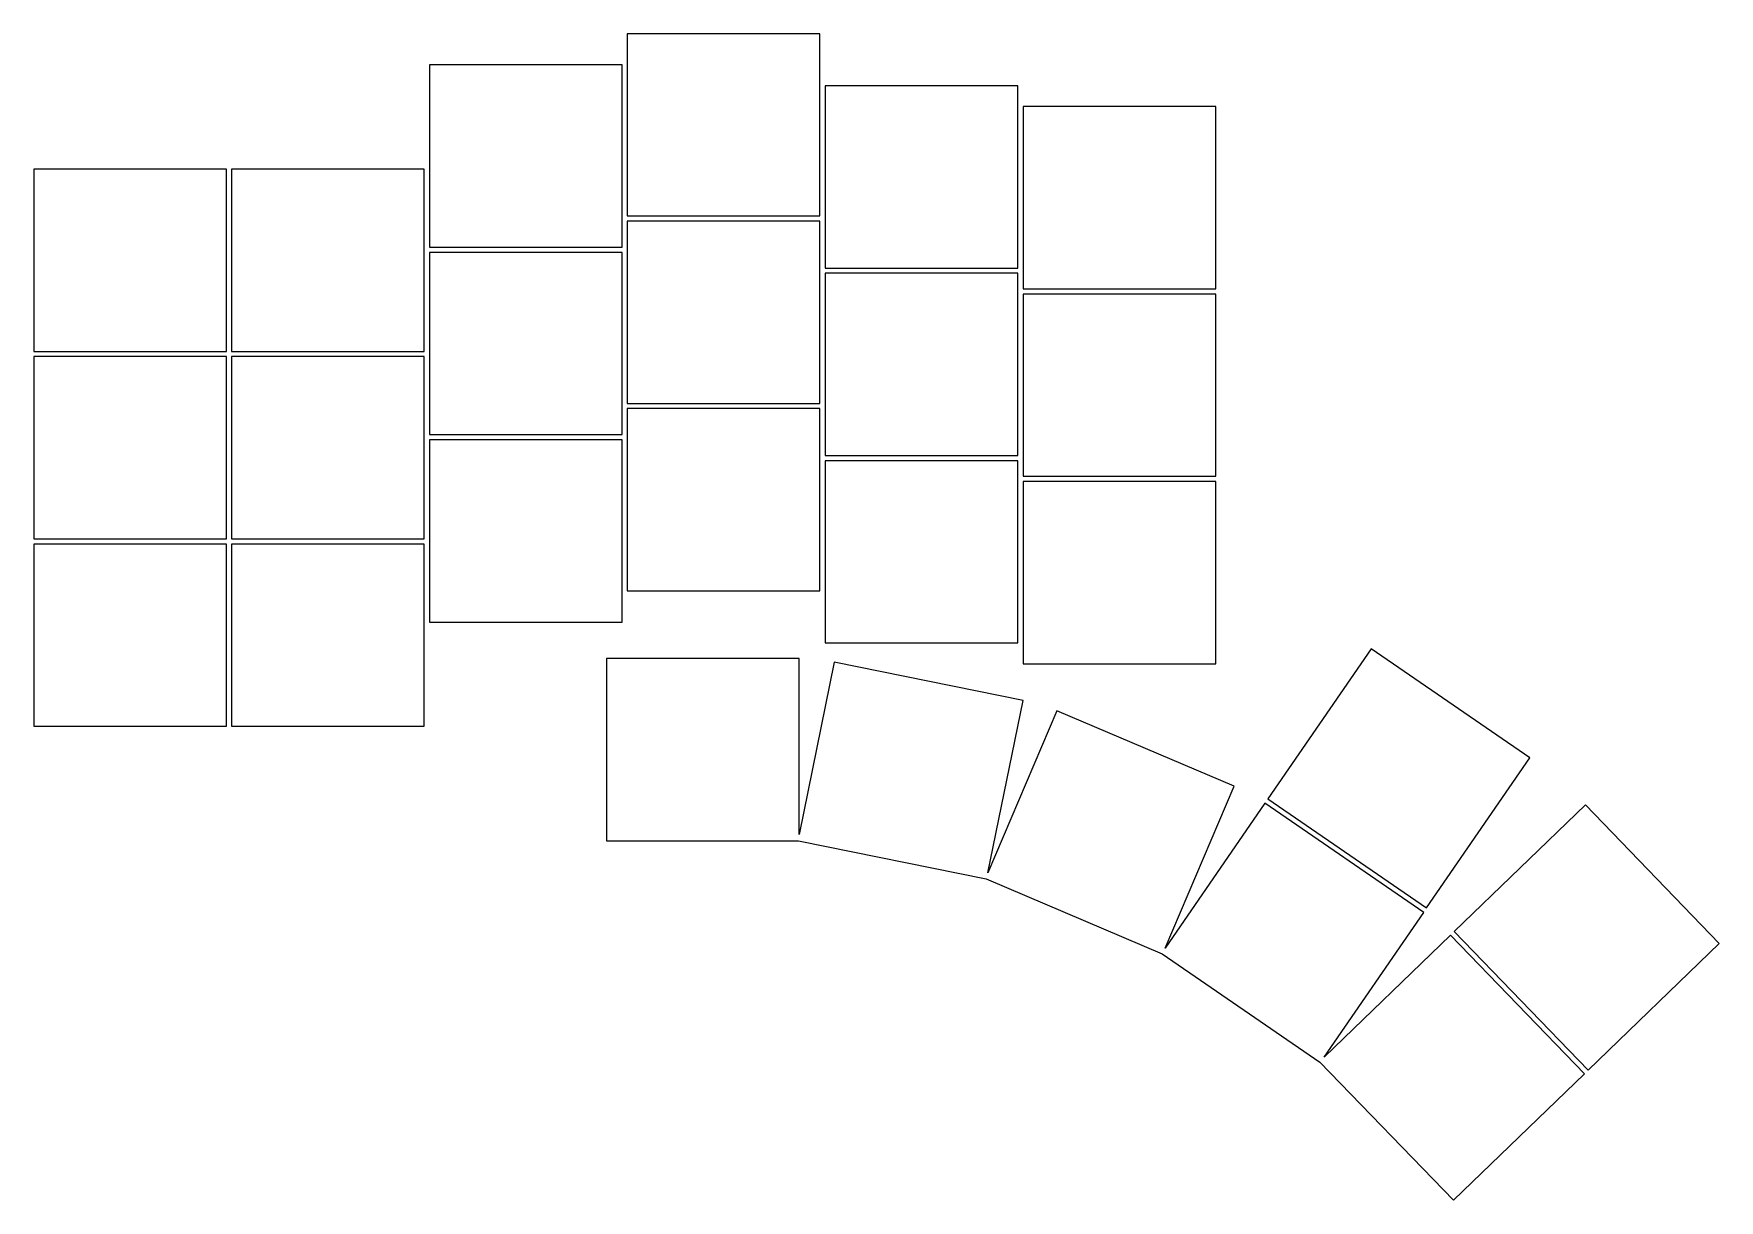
# Model space of a CAD drawing. Header units: millimetres. Extents: x 91 to 253, y -154 to -42.
import ezdxf

# ---------------------------------------------------------------- set-up
doc = ezdxf.new("R2010")
doc.units = ezdxf.units.MM

msp = doc.modelspace()

# ---------------------------------------------------------------- linework, layer by layer
for p, q in [((166.25, -42.25), (147.75, -42.25)), ((147.75, -42.25), (147.75, -59.75)), ((166.25, -59.75), (166.25, -42.25)), ((147.25, -45.25), (128.75, -45.25)), ((128.75, -45.25), (128.75, -62.75)), ((147.25, -62.75), (147.25, -45.25)), ((185.25, -47.25), (166.75, -47.25)), ((166.75, -47.25), (166.75, -64.75)), ((185.25, -64.75), (185.25, -47.25)), ((204.25, -49.25), (185.75, -49.25)), ((185.75, -49.25), (185.75, -66.75)), ((204.25, -66.75), (204.25, -49.25)), ((109.25, -55.25), (90.75, -55.25)), ((90.75, -55.25), (90.75, -72.75)), ((109.25, -72.75), (109.25, -55.25)), ((128.25, -55.25), (109.75, -55.25)), ((109.75, -55.25), (109.75, -72.75)), ((128.25, -72.75), (128.25, -55.25)), ((147.75, -59.75), (166.25, -59.75)), ((166.25, -60.25), (147.75, -60.25)), ((147.75, -60.25), (147.75, -77.75)), ((166.25, -77.75), (166.25, -60.25)), ((128.75, -62.75), (147.25, -62.75)), ((147.25, -63.25), (128.75, -63.25)), ((128.75, -63.25), (128.75, -80.75)), ((147.25, -80.75), (147.25, -63.25)), ((166.75, -64.75), (185.25, -64.75)), ((185.25, -65.25), (166.75, -65.25)), ((166.75, -65.25), (166.75, -82.75)), ((185.25, -82.75), (185.25, -65.25)), ((185.75, -66.75), (204.25, -66.75)), ((204.25, -67.25), (185.75, -67.25)), ((185.75, -67.25), (185.75, -84.75)), ((204.25, -84.75), (204.25, -67.25)), ((90.75, -72.75), (109.25, -72.75)), ((109.75, -72.75), (128.25, -72.75)), ((109.25, -73.25), (90.75, -73.25)), ((90.75, -73.25), (90.75, -90.75)), ((109.25, -90.75), (109.25, -73.25)), ((128.25, -73.25), (109.75, -73.25)), ((109.75, -73.25), (109.75, -90.75)), ((128.25, -90.75), (128.25, -73.25)), ((147.75, -77.75), (166.25, -77.75)), ((166.25, -78.25), (147.75, -78.25)), ((147.75, -78.25), (147.75, -95.75)), ((166.25, -95.75), (166.25, -78.25)), ((128.75, -80.75), (147.25, -80.75)), ((147.25, -81.25), (128.75, -81.25)), ((128.75, -81.25), (128.75, -98.75)), ((147.25, -98.75), (147.25, -81.25)), ((166.75, -82.75), (185.25, -82.75)), ((185.25, -83.25), (166.75, -83.25)), ((166.75, -83.25), (166.75, -100.75)), ((185.25, -100.75), (185.25, -83.25)), ((185.75, -84.75), (204.25, -84.75)), ((204.25, -85.25), (185.75, -85.25)), ((185.75, -85.25), (185.75, -102.75)), ((204.25, -102.75), (204.25, -85.25)), ((90.75, -90.75), (109.25, -90.75)), ((109.25, -91.25), (90.75, -91.25)), ((90.75, -91.25), (90.75, -108.75)), ((109.25, -108.75), (109.25, -91.25)), ((109.75, -90.75), (128.25, -90.75)), ((128.25, -91.25), (109.75, -91.25)), ((109.75, -91.25), (109.75, -108.75)), ((128.25, -108.75), (128.25, -91.25)), ((147.75, -95.75), (166.25, -95.75)), ((128.75, -98.75), (147.25, -98.75)), ((166.75, -100.75), (185.25, -100.75)), ((219.17, -101.3), (209.26, -115.72)), ((234.42, -111.78), (219.17, -101.3)), ((164.25, -102.25), (145.75, -102.25)), ((145.75, -102.25), (145.75, -119.75)), ((164.25, -119.14), (164.25, -102.25)), ((167.62, -102.59), (164.25, -119.14)), ((185.75, -106.28), (167.62, -102.59)), ((185.75, -102.75), (204.25, -102.75)), ((182.38, -122.83), (185.75, -106.28)), ((188.98, -107.28), (182.38, -122.83)), ((206.01, -114.51), (188.98, -107.28)), ((90.75, -108.75), (109.25, -108.75)), ((109.75, -108.75), (128.25, -108.75)), ((224.5, -126.2), (234.42, -111.78)), ((199.41, -130.06), (206.01, -114.51)), ((208.97, -116.14), (199.41, -130.06)), ((224.22, -126.62), (208.97, -116.14)), ((209.26, -115.72), (224.5, -126.2)), ((239.75, -116.3), (227.16, -128.45)), ((252.6, -129.61), (239.75, -116.3)), ((145.75, -119.75), (164.19, -119.75)), ((164.19, -119.75), (182.2, -123.41)), ((182.2, -123.41), (199.11, -130.59)), ((214.65, -140.53), (224.22, -126.62)), ((226.8, -128.8), (214.65, -140.53)), ((239.65, -142.11), (226.8, -128.8)), ((227.16, -128.45), (240.01, -141.76)), ((199.11, -130.59), (214.26, -141)), ((240.01, -141.76), (252.6, -129.61)), ((214.26, -141), (227.07, -154.27)), ((227.07, -154.27), (239.65, -142.11))]:
    msp.add_line(p, q)

doc.saveas('drawing.dxf')
